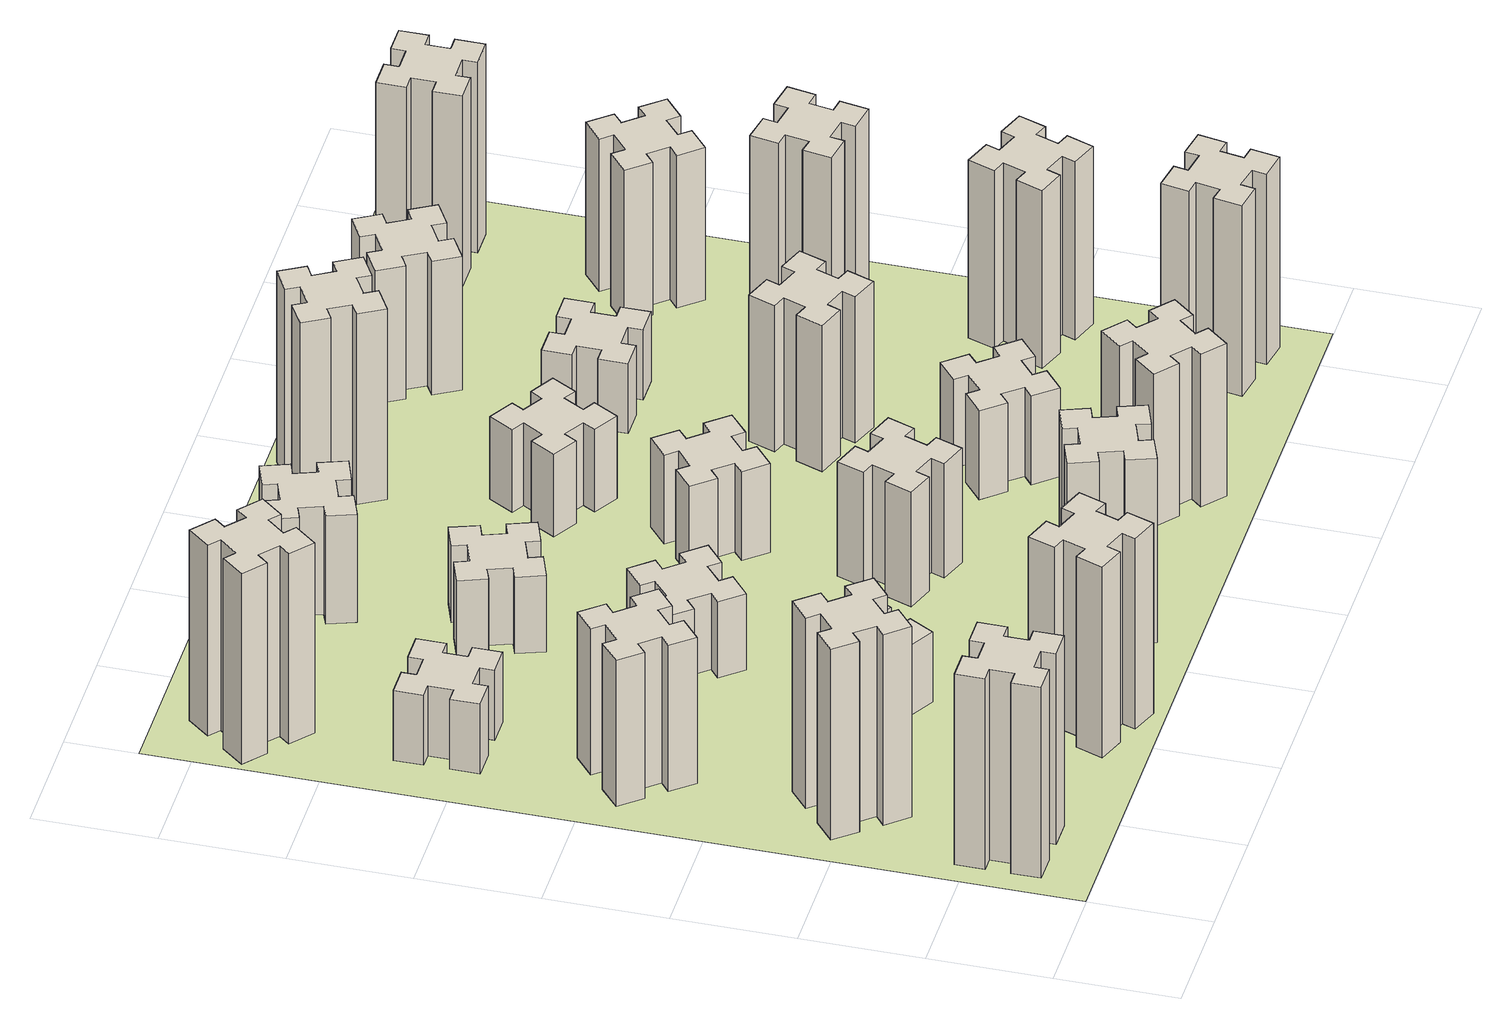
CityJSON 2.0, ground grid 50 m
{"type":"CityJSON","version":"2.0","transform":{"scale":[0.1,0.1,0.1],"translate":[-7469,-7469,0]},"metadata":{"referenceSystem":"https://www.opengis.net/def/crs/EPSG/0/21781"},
"CityObjects":{
"building1":{"type":"Building","attributes":{"class":"1000","function":"1000","usage":"1000","yearOfConstruction":2016,"roofType":"1000","measuredHeight":90,"storeysAboveGround":30,"storeysBelowGround":0},"geometry":[{"type":"Solid","lod":"1","boundaries":[[[[0,1,2,3,4,5,6,7,8,9,10,11,12,13,14,15,16,17,18,19]],[[17,16,20,21]],[[16,15,22,20]],[[15,14,23,22]],[[14,13,24,23]],[[13,12,25,24]],[[12,11,26,25]],[[11,10,27,26]],[[10,9,28,27]],[[9,8,29,28]],[[8,7,30,29]],[[7,6,31,30]],[[6,5,32,31]],[[5,4,33,32]],[[4,3,34,33]],[[3,2,35,34]],[[2,1,36,35]],[[1,0,37,36]],[[0,19,38,37]],[[19,18,39,38]],[[18,17,21,39]],[[24,25,26,27,28,29,30,31,32,33,34,35,36,37,38,39,21,20,22,23]]]]}]},
"building2":{"type":"Building","attributes":{"class":"1000","function":"1000","usage":"1000","yearOfConstruction":2016,"roofType":"1000","measuredHeight":90,"storeysAboveGround":30,"storeysBelowGround":0},"geometry":[{"type":"Solid","lod":"1","boundaries":[[[[40,41,42,43,44,45,46,47,48,49,50,51,52,53,54,55,56,57,58,59]],[[57,56,60,61]],[[56,55,62,60]],[[55,54,63,62]],[[54,53,64,63]],[[53,52,65,64]],[[52,51,66,65]],[[51,50,67,66]],[[50,49,68,67]],[[49,48,69,68]],[[48,47,70,69]],[[47,46,71,70]],[[46,45,72,71]],[[45,44,73,72]],[[44,43,74,73]],[[43,42,75,74]],[[42,41,76,75]],[[41,40,77,76]],[[40,59,78,77]],[[59,58,79,78]],[[58,57,61,79]],[[64,65,66,67,68,69,70,71,72,73,74,75,76,77,78,79,61,60,62,63]]]]}]},
"building3":{"type":"Building","attributes":{"class":"1000","function":"1000","usage":"1000","yearOfConstruction":2016,"roofType":"1000","measuredHeight":69,"storeysAboveGround":30,"storeysBelowGround":0},"geometry":[{"type":"Solid","lod":"1","boundaries":[[[[80,81,82,83,84,85,86,87,88,89,90,91,92,93,94,95,96,97,98,99]],[[97,96,100,101]],[[96,95,102,100]],[[95,94,103,102]],[[94,93,104,103]],[[93,92,105,104]],[[92,91,106,105]],[[91,90,107,106]],[[90,89,108,107]],[[89,88,109,108]],[[88,87,110,109]],[[87,86,111,110]],[[86,85,112,111]],[[85,84,113,112]],[[84,83,114,113]],[[83,82,115,114]],[[82,81,116,115]],[[81,80,117,116]],[[80,99,118,117]],[[99,98,119,118]],[[98,97,101,119]],[[104,105,106,107,108,109,110,111,112,113,114,115,116,117,118,119,101,100,102,103]]]]}]},
"building4":{"type":"Building","attributes":{"class":"1000","function":"1000","usage":"1000","yearOfConstruction":2016,"roofType":"1000","measuredHeight":33,"storeysAboveGround":30,"storeysBelowGround":0},"geometry":[{"type":"Solid","lod":"1","boundaries":[[[[120,121,122,123,124,125,126,127,128,129,130,131,132,133,134,135,136,137,138,139]],[[137,136,140,141]],[[136,135,142,140]],[[135,134,143,142]],[[134,133,144,143]],[[133,132,145,144]],[[132,131,146,145]],[[131,130,147,146]],[[130,129,148,147]],[[129,128,149,148]],[[128,127,150,149]],[[127,126,151,150]],[[126,125,152,151]],[[125,124,153,152]],[[124,123,154,153]],[[123,122,155,154]],[[122,121,156,155]],[[121,120,157,156]],[[120,139,158,157]],[[139,138,159,158]],[[138,137,141,159]],[[144,145,146,147,148,149,150,151,152,153,154,155,156,157,158,159,141,140,142,143]]]]}]},
"building5":{"type":"Building","attributes":{"class":"1000","function":"1000","usage":"1000","yearOfConstruction":2016,"roofType":"1000","measuredHeight":90,"storeysAboveGround":30,"storeysBelowGround":0},"geometry":[{"type":"Solid","lod":"1","boundaries":[[[[160,161,162,163,164,165,166,167,168,169,170,171,172,173,174,175,176,177,178,179]],[[177,176,180,181]],[[176,175,182,180]],[[175,174,183,182]],[[174,173,184,183]],[[173,172,185,184]],[[172,171,186,185]],[[171,170,187,186]],[[170,169,188,187]],[[169,168,189,188]],[[168,167,190,189]],[[167,166,191,190]],[[166,165,192,191]],[[165,164,193,192]],[[164,163,194,193]],[[163,162,195,194]],[[162,161,196,195]],[[161,160,197,196]],[[160,179,198,197]],[[179,178,199,198]],[[178,177,181,199]],[[184,185,186,187,188,189,190,191,192,193,194,195,196,197,198,199,181,180,182,183]]]]}]},
"building6":{"type":"Building","attributes":{"class":"1000","function":"1000","usage":"1000","yearOfConstruction":2016,"roofType":"1000","measuredHeight":90,"storeysAboveGround":30,"storeysBelowGround":0},"geometry":[{"type":"Solid","lod":"1","boundaries":[[[[200,201,202,203,204,205,206,207,208,209,210,211,212,213,214,215,216,217,218,219]],[[217,216,220,221]],[[216,215,222,220]],[[215,214,223,222]],[[214,213,224,223]],[[213,212,225,224]],[[212,211,226,225]],[[211,210,227,226]],[[210,209,228,227]],[[209,208,229,228]],[[208,207,230,229]],[[207,206,231,230]],[[206,205,232,231]],[[205,204,233,232]],[[204,203,234,233]],[[203,202,235,234]],[[202,201,236,235]],[[201,200,237,236]],[[200,219,238,237]],[[219,218,239,238]],[[218,217,221,239]],[[224,225,226,227,228,229,230,231,232,233,234,235,236,237,238,239,221,220,222,223]]]]}]},
"building7":{"type":"Building","attributes":{"class":"1000","function":"1000","usage":"1000","yearOfConstruction":2016,"roofType":"1000","measuredHeight":33,"storeysAboveGround":30,"storeysBelowGround":0},"geometry":[{"type":"Solid","lod":"1","boundaries":[[[[240,241,242,243,244,245,246,247,248,249,250,251,252,253,254,255,256,257,258,259]],[[257,256,260,261]],[[256,255,262,260]],[[255,254,263,262]],[[254,253,264,263]],[[253,252,265,264]],[[252,251,266,265]],[[251,250,267,266]],[[250,249,268,267]],[[249,248,269,268]],[[248,247,270,269]],[[247,246,271,270]],[[246,245,272,271]],[[245,244,273,272]],[[244,243,274,273]],[[243,242,275,274]],[[242,241,276,275]],[[241,240,277,276]],[[240,259,278,277]],[[259,258,279,278]],[[258,257,261,279]],[[264,265,266,267,268,269,270,271,272,273,274,275,276,277,278,279,261,260,262,263]]]]}]},
"building8":{"type":"Building","attributes":{"class":"1000","function":"1000","usage":"1000","yearOfConstruction":2016,"roofType":"1000","measuredHeight":36,"storeysAboveGround":30,"storeysBelowGround":0},"geometry":[{"type":"Solid","lod":"1","boundaries":[[[[280,281,282,283,284,285,286,287,288,289,290,291,292,293,294,295,296,297,298,299]],[[297,296,300,301]],[[296,295,302,300]],[[295,294,303,302]],[[294,293,304,303]],[[293,292,305,304]],[[292,291,306,305]],[[291,290,307,306]],[[290,289,308,307]],[[289,288,309,308]],[[288,287,310,309]],[[287,286,311,310]],[[286,285,312,311]],[[285,284,313,312]],[[284,283,314,313]],[[283,282,315,314]],[[282,281,316,315]],[[281,280,317,316]],[[280,299,318,317]],[[299,298,319,318]],[[298,297,301,319]],[[304,305,306,307,308,309,310,311,312,313,314,315,316,317,318,319,301,300,302,303]]]]}]},
"building9":{"type":"Building","attributes":{"class":"1000","function":"1000","usage":"1000","yearOfConstruction":2016,"roofType":"1000","measuredHeight":87,"storeysAboveGround":30,"storeysBelowGround":0},"geometry":[{"type":"Solid","lod":"1","boundaries":[[[[320,321,322,323,324,325,326,327,328,329,330,331,332,333,334,335,336,337,338,339]],[[337,336,340,341]],[[336,335,342,340]],[[335,334,343,342]],[[334,333,344,343]],[[333,332,345,344]],[[332,331,346,345]],[[331,330,347,346]],[[330,329,348,347]],[[329,328,349,348]],[[328,327,350,349]],[[327,326,351,350]],[[326,325,352,351]],[[325,324,353,352]],[[324,323,354,353]],[[323,322,355,354]],[[322,321,356,355]],[[321,320,357,356]],[[320,339,358,357]],[[339,338,359,358]],[[338,337,341,359]],[[344,345,346,347,348,349,350,351,352,353,354,355,356,357,358,359,341,340,342,343]]]]}]},
"building10":{"type":"Building","attributes":{"class":"1000","function":"1000","usage":"1000","yearOfConstruction":2016,"roofType":"1000","measuredHeight":36,"storeysAboveGround":30,"storeysBelowGround":0},"geometry":[{"type":"Solid","lod":"1","boundaries":[[[[360,361,362,363,364,365,366,367,368,369,370,371,372,373,374,375,376,377,378,379]],[[377,376,380,381]],[[376,375,382,380]],[[375,374,383,382]],[[374,373,384,383]],[[373,372,385,384]],[[372,371,386,385]],[[371,370,387,386]],[[370,369,388,387]],[[369,368,389,388]],[[368,367,390,389]],[[367,366,391,390]],[[366,365,392,391]],[[365,364,393,392]],[[364,363,394,393]],[[363,362,395,394]],[[362,361,396,395]],[[361,360,397,396]],[[360,379,398,397]],[[379,378,399,398]],[[378,377,381,399]],[[384,385,386,387,388,389,390,391,392,393,394,395,396,397,398,399,381,380,382,383]]]]}]},
"building11":{"type":"Building","attributes":{"class":"1000","function":"1000","usage":"1000","yearOfConstruction":2016,"roofType":"1000","measuredHeight":51,"storeysAboveGround":30,"storeysBelowGround":0},"geometry":[{"type":"Solid","lod":"1","boundaries":[[[[400,401,402,403,404,405,406,407,408,409,410,411,412,413,414,415,416,417,418,419]],[[417,416,420,421]],[[416,415,422,420]],[[415,414,423,422]],[[414,413,424,423]],[[413,412,425,424]],[[412,411,426,425]],[[411,410,427,426]],[[410,409,428,427]],[[409,408,429,428]],[[408,407,430,429]],[[407,406,431,430]],[[406,405,432,431]],[[405,404,433,432]],[[404,403,434,433]],[[403,402,435,434]],[[402,401,436,435]],[[401,400,437,436]],[[400,419,438,437]],[[419,418,439,438]],[[418,417,421,439]],[[424,425,426,427,428,429,430,431,432,433,434,435,436,437,438,439,421,420,422,423]]]]}]},
"building12":{"type":"Building","attributes":{"class":"1000","function":"1000","usage":"1000","yearOfConstruction":2016,"roofType":"1000","measuredHeight":54,"storeysAboveGround":30,"storeysBelowGround":0},"geometry":[{"type":"Solid","lod":"1","boundaries":[[[[440,441,442,443,444,445,446,447,448,449,450,451,452,453,454,455,456,457,458,459]],[[457,456,460,461]],[[456,455,462,460]],[[455,454,463,462]],[[454,453,464,463]],[[453,452,465,464]],[[452,451,466,465]],[[451,450,467,466]],[[450,449,468,467]],[[449,448,469,468]],[[448,447,470,469]],[[447,446,471,470]],[[446,445,472,471]],[[445,444,473,472]],[[444,443,474,473]],[[443,442,475,474]],[[442,441,476,475]],[[441,440,477,476]],[[440,459,478,477]],[[459,458,479,478]],[[458,457,461,479]],[[464,465,466,467,468,469,470,471,472,473,474,475,476,477,478,479,461,460,462,463]]]]}]},
"building13":{"type":"Building","attributes":{"class":"1000","function":"1000","usage":"1000","yearOfConstruction":2016,"roofType":"1000","measuredHeight":42,"storeysAboveGround":30,"storeysBelowGround":0},"geometry":[{"type":"Solid","lod":"1","boundaries":[[[[480,481,482,483,484,485,486,487,488,489,490,491,492,493,494,495,496,497,498,499]],[[497,496,500,501]],[[496,495,502,500]],[[495,494,503,502]],[[494,493,504,503]],[[493,492,505,504]],[[492,491,506,505]],[[491,490,507,506]],[[490,489,508,507]],[[489,488,509,508]],[[488,487,510,509]],[[487,486,511,510]],[[486,485,512,511]],[[485,484,513,512]],[[484,483,514,513]],[[483,482,515,514]],[[482,481,516,515]],[[481,480,517,516]],[[480,499,518,517]],[[499,498,519,518]],[[498,497,501,519]],[[504,505,506,507,508,509,510,511,512,513,514,515,516,517,518,519,501,500,502,503]]]]}]},
"building14":{"type":"Building","attributes":{"class":"1000","function":"1000","usage":"1000","yearOfConstruction":2016,"roofType":"1000","measuredHeight":72,"storeysAboveGround":30,"storeysBelowGround":0},"geometry":[{"type":"Solid","lod":"1","boundaries":[[[[520,521,522,523,524,525,526,527,528,529,530,531,532,533,534,535,536,537,538,539]],[[537,536,540,541]],[[536,535,542,540]],[[535,534,543,542]],[[534,533,544,543]],[[533,532,545,544]],[[532,531,546,545]],[[531,530,547,546]],[[530,529,548,547]],[[529,528,549,548]],[[528,527,550,549]],[[527,526,551,550]],[[526,525,552,551]],[[525,524,553,552]],[[524,523,554,553]],[[523,522,555,554]],[[522,521,556,555]],[[521,520,557,556]],[[520,539,558,557]],[[539,538,559,558]],[[538,537,541,559]],[[544,545,546,547,548,549,550,551,552,553,554,555,556,557,558,559,541,540,542,543]]]]}]},
"building15":{"type":"Building","attributes":{"class":"1000","function":"1000","usage":"1000","yearOfConstruction":2016,"roofType":"1000","measuredHeight":39,"storeysAboveGround":30,"storeysBelowGround":0},"geometry":[{"type":"Solid","lod":"1","boundaries":[[[[560,561,562,563,564,565,566,567,568,569,570,571,572,573,574,575,576,577,578,579]],[[577,576,580,581]],[[576,575,582,580]],[[575,574,583,582]],[[574,573,584,583]],[[573,572,585,584]],[[572,571,586,585]],[[571,570,587,586]],[[570,569,588,587]],[[569,568,589,588]],[[568,567,590,589]],[[567,566,591,590]],[[566,565,592,591]],[[565,564,593,592]],[[564,563,594,593]],[[563,562,595,594]],[[562,561,596,595]],[[561,560,597,596]],[[560,579,598,597]],[[579,578,599,598]],[[578,577,581,599]],[[584,585,586,587,588,589,590,591,592,593,594,595,596,597,598,599,581,580,582,583]]]]}]},
"building16":{"type":"Building","attributes":{"class":"1000","function":"1000","usage":"1000","yearOfConstruction":2016,"roofType":"1000","measuredHeight":90,"storeysAboveGround":30,"storeysBelowGround":0},"geometry":[{"type":"Solid","lod":"1","boundaries":[[[[600,601,602,603,604,605,606,607,608,609,610,611,612,613,614,615,616,617,618,619]],[[617,616,620,621]],[[616,615,622,620]],[[615,614,623,622]],[[614,613,624,623]],[[613,612,625,624]],[[612,611,626,625]],[[611,610,627,626]],[[610,609,628,627]],[[609,608,629,628]],[[608,607,630,629]],[[607,606,631,630]],[[606,605,632,631]],[[605,604,633,632]],[[604,603,634,633]],[[603,602,635,634]],[[602,601,636,635]],[[601,600,637,636]],[[600,619,638,637]],[[619,618,639,638]],[[618,617,621,639]],[[624,625,626,627,628,629,630,631,632,633,634,635,636,637,638,639,621,620,622,623]]]]}]},
"building17":{"type":"Building","attributes":{"class":"1000","function":"1000","usage":"1000","yearOfConstruction":2016,"roofType":"1000","measuredHeight":42,"storeysAboveGround":30,"storeysBelowGround":0},"geometry":[{"type":"Solid","lod":"1","boundaries":[[[[640,641,642,643,644,645,646,647,648,649,650,651,652,653,654,655,656,657,658,659]],[[657,656,660,661]],[[656,655,662,660]],[[655,654,663,662]],[[654,653,664,663]],[[653,652,665,664]],[[652,651,666,665]],[[651,650,667,666]],[[650,649,668,667]],[[649,648,669,668]],[[648,647,670,669]],[[647,646,671,670]],[[646,645,672,671]],[[645,644,673,672]],[[644,643,674,673]],[[643,642,675,674]],[[642,641,676,675]],[[641,640,677,676]],[[640,659,678,677]],[[659,658,679,678]],[[658,657,661,679]],[[664,665,666,667,668,669,670,671,672,673,674,675,676,677,678,679,661,660,662,663]]]]}]},
"building18":{"type":"Building","attributes":{"class":"1000","function":"1000","usage":"1000","yearOfConstruction":2016,"roofType":"1000","measuredHeight":69,"storeysAboveGround":30,"storeysBelowGround":0},"geometry":[{"type":"Solid","lod":"1","boundaries":[[[[680,681,682,683,684,685,686,687,688,689,690,691,692,693,694,695,696,697,698,699]],[[697,696,700,701]],[[696,695,702,700]],[[695,694,703,702]],[[694,693,704,703]],[[693,692,705,704]],[[692,691,706,705]],[[691,690,707,706]],[[690,689,708,707]],[[689,688,709,708]],[[688,687,710,709]],[[687,686,711,710]],[[686,685,712,711]],[[685,684,713,712]],[[684,683,714,713]],[[683,682,715,714]],[[682,681,716,715]],[[681,680,717,716]],[[680,699,718,717]],[[699,698,719,718]],[[698,697,701,719]],[[704,705,706,707,708,709,710,711,712,713,714,715,716,717,718,719,701,700,702,703]]]]}]},
"building19":{"type":"Building","attributes":{"class":"1000","function":"1000","usage":"1000","yearOfConstruction":2016,"roofType":"1000","measuredHeight":33,"storeysAboveGround":30,"storeysBelowGround":0},"geometry":[{"type":"Solid","lod":"1","boundaries":[[[[720,721,722,723,724,725,726,727,728,729,730,731,732,733,734,735,736,737,738,739]],[[737,736,740,741]],[[736,735,742,740]],[[735,734,743,742]],[[734,733,744,743]],[[733,732,745,744]],[[732,731,746,745]],[[731,730,747,746]],[[730,729,748,747]],[[729,728,749,748]],[[728,727,750,749]],[[727,726,751,750]],[[726,725,752,751]],[[725,724,753,752]],[[724,723,754,753]],[[723,722,755,754]],[[722,721,756,755]],[[721,720,757,756]],[[720,739,758,757]],[[739,738,759,758]],[[738,737,741,759]],[[744,745,746,747,748,749,750,751,752,753,754,755,756,757,758,759,741,740,742,743]]]]}]},
"building20":{"type":"Building","attributes":{"class":"1000","function":"1000","usage":"1000","yearOfConstruction":2016,"roofType":"1000","measuredHeight":90,"storeysAboveGround":30,"storeysBelowGround":0},"geometry":[{"type":"Solid","lod":"1","boundaries":[[[[760,761,762,763,764,765,766,767,768,769,770,771,772,773,774,775,776,777,778,779]],[[777,776,780,781]],[[776,775,782,780]],[[775,774,783,782]],[[774,773,784,783]],[[773,772,785,784]],[[772,771,786,785]],[[771,770,787,786]],[[770,769,788,787]],[[769,768,789,788]],[[768,767,790,789]],[[767,766,791,790]],[[766,765,792,791]],[[765,764,793,792]],[[764,763,794,793]],[[763,762,795,794]],[[762,761,796,795]],[[761,760,797,796]],[[760,779,798,797]],[[779,778,799,798]],[[778,777,781,799]],[[784,785,786,787,788,789,790,791,792,793,794,795,796,797,798,799,781,780,782,783]]]]}]},
"building21":{"type":"Building","attributes":{"class":"1000","function":"1000","usage":"1000","yearOfConstruction":2016,"roofType":"1000","measuredHeight":63,"storeysAboveGround":30,"storeysBelowGround":0},"geometry":[{"type":"Solid","lod":"1","boundaries":[[[[800,801,802,803,804,805,806,807,808,809,810,811,812,813,814,815,816,817,818,819]],[[817,816,820,821]],[[816,815,822,820]],[[815,814,823,822]],[[814,813,824,823]],[[813,812,825,824]],[[812,811,826,825]],[[811,810,827,826]],[[810,809,828,827]],[[809,808,829,828]],[[808,807,830,829]],[[807,806,831,830]],[[806,805,832,831]],[[805,804,833,832]],[[804,803,834,833]],[[803,802,835,834]],[[802,801,836,835]],[[801,800,837,836]],[[800,819,838,837]],[[819,818,839,838]],[[818,817,821,839]],[[824,825,826,827,828,829,830,831,832,833,834,835,836,837,838,839,821,820,822,823]]]]}]},
"building22":{"type":"Building","attributes":{"class":"1000","function":"1000","usage":"1000","yearOfConstruction":2016,"roofType":"1000","measuredHeight":84,"storeysAboveGround":30,"storeysBelowGround":0},"geometry":[{"type":"Solid","lod":"1","boundaries":[[[[840,841,842,843,844,845,846,847,848,849,850,851,852,853,854,855,856,857,858,859]],[[857,856,860,861]],[[856,855,862,860]],[[855,854,863,862]],[[854,853,864,863]],[[853,852,865,864]],[[852,851,866,865]],[[851,850,867,866]],[[850,849,868,867]],[[849,848,869,868]],[[848,847,870,869]],[[847,846,871,870]],[[846,845,872,871]],[[845,844,873,872]],[[844,843,874,873]],[[843,842,875,874]],[[842,841,876,875]],[[841,840,877,876]],[[840,859,878,877]],[[859,858,879,878]],[[858,857,861,879]],[[864,865,866,867,868,869,870,871,872,873,874,875,876,877,878,879,861,860,862,863]]]]}]},
"building23":{"type":"Building","attributes":{"class":"1000","function":"1000","usage":"1000","yearOfConstruction":2016,"roofType":"1000","measuredHeight":90,"storeysAboveGround":30,"storeysBelowGround":0},"geometry":[{"type":"Solid","lod":"1","boundaries":[[[[880,881,882,883,884,885,886,887,888,889,890,891,892,893,894,895,896,897,898,899]],[[897,896,900,901]],[[896,895,902,900]],[[895,894,903,902]],[[894,893,904,903]],[[893,892,905,904]],[[892,891,906,905]],[[891,890,907,906]],[[890,889,908,907]],[[889,888,909,908]],[[888,887,910,909]],[[887,886,911,910]],[[886,885,912,911]],[[885,884,913,912]],[[884,883,914,913]],[[883,882,915,914]],[[882,881,916,915]],[[881,880,917,916]],[[880,899,918,917]],[[899,898,919,918]],[[898,897,901,919]],[[904,905,906,907,908,909,910,911,912,913,914,915,916,917,918,919,901,900,902,903]]]]}]},
"building24":{"type":"Building","attributes":{"class":"1000","function":"1000","usage":"1000","yearOfConstruction":2016,"roofType":"1000","measuredHeight":72,"storeysAboveGround":30,"storeysBelowGround":0},"geometry":[{"type":"Solid","lod":"1","boundaries":[[[[920,921,922,923,924,925,926,927,928,929,930,931,932,933,934,935,936,937,938,939]],[[937,936,940,941]],[[936,935,942,940]],[[935,934,943,942]],[[934,933,944,943]],[[933,932,945,944]],[[932,931,946,945]],[[931,930,947,946]],[[930,929,948,947]],[[929,928,949,948]],[[928,927,950,949]],[[927,926,951,950]],[[926,925,952,951]],[[925,924,953,952]],[[924,923,954,953]],[[923,922,955,954]],[[922,921,956,955]],[[921,920,957,956]],[[920,939,958,957]],[[939,938,959,958]],[[938,937,941,959]],[[944,945,946,947,948,949,950,951,952,953,954,955,956,957,958,959,941,940,942,943]]]]}]},
"building25":{"type":"Building","attributes":{"class":"1000","function":"1000","usage":"1000","yearOfConstruction":2016,"roofType":"1000","measuredHeight":90,"storeysAboveGround":30,"storeysBelowGround":0},"geometry":[{"type":"Solid","lod":"1","boundaries":[[[[960,961,962,963,964,965,966,967,968,969,970,971,972,973,974,975,976,977,978,979]],[[977,976,980,981]],[[976,975,982,980]],[[975,974,983,982]],[[974,973,984,983]],[[973,972,985,984]],[[972,971,986,985]],[[971,970,987,986]],[[970,969,988,987]],[[969,968,989,988]],[[968,967,990,989]],[[967,966,991,990]],[[966,965,992,991]],[[965,964,993,992]],[[964,963,994,993]],[[963,962,995,994]],[[962,961,996,995]],[[961,960,997,996]],[[960,979,998,997]],[[979,978,999,998]],[[978,977,981,999]],[[984,985,986,987,988,989,990,991,992,993,994,995,996,997,998,999,981,980,982,983]]]]}]},
"landuse1":{"type":"LandUse","attributes":{"name":"plot1","function":"1010"},"geometry":[{"type":"MultiSurface","lod":"1","boundaries":[[[1000,1001,1002,1003]]]}]}
},
"vertices":[
[165,425,0],[165,325,0],[105,325,0],[105,205,0],[225,205,0],[225,265,0],[325,265,0],[325,205,0],[445,205,0],[445,325,0],[385,325,0],[385,425,0],[445,425,0],[445,545,0],[325,545,0],[325,485,0],[225,485,0],[225,545,0],[105,545,0],[105,425,0],[225,485,900],[225,545,900],[325,485,900],[325,545,900],[445,545,900],[445,425,900],[385,425,900],[385,325,900],[445,325,900],[445,205,900],[325,205,900],[325,265,900],[225,265,900],[225,205,900],[105,205,900],[105,325,900],[165,325,900],[165,425,900],[105,425,900],[105,545,900],
[492,1048,0],[427,1124,0],[473,1163,0],[396,1255,0],[304,1178,0],[343,1132,0],[266,1067,0],[228,1113,0],[136,1036,0],[213,944,0],[259,983,0],[323,906,0],[277,868,0],[354,776,0],[446,853,0],[408,899,0],[484,963,0],[523,917,0],[615,994,0],[538,1086,0],[484,963,900],[523,917,900],[408,899,900],[446,853,900],[354,776,900],[277,868,900],[323,906,900],[259,983,900],[213,944,900],[136,1036,900],[228,1113,900],[266,1067,900],[343,1132,900],[304,1178,900],[396,1255,900],[473,1163,900],[427,1124,900],[492,1048,900],[538,1086,900],[615,994,900],
[492,1888,0],[427,1964,0],[473,2003,0],[396,2095,0],[304,2018,0],[343,1972,0],[266,1907,0],[228,1953,0],[136,1876,0],[213,1784,0],[259,1823,0],[323,1746,0],[277,1708,0],[354,1616,0],[446,1693,0],[408,1739,0],[484,1803,0],[523,1757,0],[615,1834,0],[538,1926,0],[484,1803,690],[523,1757,690],[408,1739,690],[446,1693,690],[354,1616,690],[277,1708,690],[323,1746,690],[259,1823,690],[213,1784,690],[136,1876,690],[228,1953,690],[266,1907,690],[343,1972,690],[304,2018,690],[396,2095,690],[473,2003,690],[427,1964,690],[492,1888,690],[538,1926,690],[615,1834,690],
[485,2545,0],[485,2645,0],[545,2645,0],[545,2765,0],[425,2765,0],[425,2705,0],[325,2705,0],[325,2765,0],[205,2765,0],[205,2645,0],[265,2645,0],[265,2545,0],[205,2545,0],[205,2425,0],[325,2425,0],[325,2485,0],[425,2485,0],[425,2425,0],[545,2425,0],[545,2545,0],[425,2485,330],[425,2425,330],[325,2485,330],[325,2425,330],[205,2425,330],[205,2545,330],[265,2545,330],[265,2645,330],[205,2645,330],[205,2765,330],[325,2765,330],[325,2705,330],[425,2705,330],[425,2765,330],[545,2765,330],[545,2645,330],[485,2645,330],[485,2545,330],[545,2545,330],[545,2425,330],
[1029,360,0],[995,266,0],[939,287,0],[897,174,0],[1010,133,0],[1031,189,0],[1125,155,0],[1104,99,0],[1217,57,0],[1258,170,0],[1202,191,0],[1236,285,0],[1292,264,0],[1333,377,0],[1220,418,0],[1200,362,0],[1106,396,0],[1127,452,0],[1014,493,0],[973,380,0],[1106,396,900],[1127,452,900],[1200,362,900],[1220,418,900],[1333,377,900],[1292,264,900],[1236,285,900],[1202,191,900],[1258,170,900],[1217,57,900],[1104,99,900],[1125,155,900],[1031,189,900],[1010,133,900],[897,174,900],[939,287,900],[995,266,900],[1029,360,900],[973,380,900],[1014,493,900],
[384,3387,0],[308,3452,0],[346,3498,0],[254,3575,0],[177,3483,0],[223,3444,0],[159,3368,0],[113,3406,0],[36,3314,0],[128,3237,0],[166,3283,0],[243,3219,0],[204,3173,0],[296,3096,0],[373,3188,0],[327,3226,0],[392,3303,0],[438,3264,0],[515,3356,0],[423,3433,0],[392,3303,900],[438,3264,900],[327,3226,900],[373,3188,900],[296,3096,900],[204,3173,900],[243,3219,900],[166,3283,900],[128,3237,900],[36,3314,900],[113,3406,900],[159,3368,900],[223,3444,900],[177,3483,900],[254,3575,900],[346,3498,900],[308,3452,900],[384,3387,900],[423,3433,900],[515,3356,900],
[1086,1017,0],[1136,1104,0],[1188,1074,0],[1248,1178,0],[1144,1238,0],[1114,1186,0],[1027,1236,0],[1057,1288,0],[953,1348,0],[893,1244,0],[945,1214,0],[895,1127,0],[843,1157,0],[783,1053,0],[887,993,0],[917,1045,0],[1004,995,0],[974,943,0],[1078,883,0],[1138,987,0],[1004,995,330],[974,943,330],[917,1045,330],[887,993,330],[783,1053,330],[843,1157,330],[895,1127,330],[945,1214,330],[893,1244,330],[953,1348,330],[1057,1288,330],[1027,1236,330],[1114,1186,330],[1144,1238,330],[1248,1178,330],[1188,1074,330],[1136,1104,330],[1086,1017,330],[1138,987,330],[1078,883,330],
[1083,1972,0],[1006,1907,0],[968,1953,0],[876,1876,0],[953,1784,0],[999,1823,0],[1063,1746,0],[1017,1708,0],[1094,1616,0],[1186,1693,0],[1148,1739,0],[1224,1803,0],[1263,1757,0],[1355,1834,0],[1278,1926,0],[1232,1888,0],[1167,1964,0],[1213,2003,0],[1136,2095,0],[1044,2018,0],[1167,1964,360],[1213,2003,360],[1232,1888,360],[1278,1926,360],[1355,1834,360],[1263,1757,360],[1224,1803,360],[1148,1739,360],[1186,1693,360],[1094,1616,360],[1017,1708,360],[1063,1746,360],[999,1823,360],[953,1784,360],[876,1876,360],[968,1953,360],[1006,1907,360],[1083,1972,360],[1044,2018,360],[1136,2095,360],
[1765,496,0],[1671,462,0],[1650,518,0],[1537,477,0],[1579,364,0],[1635,385,0],[1669,291,0],[1613,270,0],[1654,157,0],[1767,199,0],[1746,255,0],[1840,289,0],[1860,233,0],[1973,274,0],[1932,387,0],[1876,366,0],[1842,460,0],[1898,480,0],[1857,593,0],[1744,552,0],[1842,460,870],[1898,480,870],[1876,366,870],[1932,387,870],[1973,274,870],[1860,233,870],[1840,289,870],[1746,255,870],[1767,199,870],[1654,157,870],[1613,270,870],[1669,291,870],[1635,385,870],[1579,364,870],[1537,477,870],[1650,518,870],[1671,462,870],[1765,496,870],[1744,552,870],[1857,593,870],
[1106,2475,0],[1200,2509,0],[1220,2453,0],[1333,2494,0],[1292,2607,0],[1236,2586,0],[1202,2680,0],[1258,2700,0],[1217,2813,0],[1104,2772,0],[1125,2716,0],[1031,2682,0],[1010,2738,0],[897,2697,0],[939,2584,0],[995,2605,0],[1029,2511,0],[973,2490,0],[1014,2377,0],[1127,2419,0],[1029,2511,360],[973,2490,360],[995,2605,360],[939,2584,360],[897,2697,360],[1010,2738,360],[1031,2682,360],[1125,2716,360],[1104,2772,360],[1217,2813,360],[1258,2700,360],[1202,2680,360],[1236,2586,360],[1292,2607,360],[1333,2494,360],[1220,2453,360],[1200,2509,360],[1106,2475,360],[1127,2419,360],[1014,2377,360],
[1125,3456,0],[1031,3422,0],[1010,3478,0],[897,3437,0],[939,3324,0],[995,3345,0],[1029,3251,0],[973,3230,0],[1014,3117,0],[1127,3159,0],[1106,3215,0],[1200,3249,0],[1220,3193,0],[1333,3234,0],[1292,3347,0],[1236,3326,0],[1202,3420,0],[1258,3440,0],[1217,3553,0],[1104,3512,0],[1202,3420,510],[1258,3440,510],[1236,3326,510],[1292,3347,510],[1333,3234,510],[1220,3193,510],[1200,3249,510],[1106,3215,510],[1127,3159,510],[1014,3117,510],[973,3230,510],[1029,3251,510],[995,3345,510],[939,3324,510],[897,3437,510],[1010,3478,510],[1031,3422,510],[1125,3456,510],[1104,3512,510],[1217,3553,510],
[1769,1300,0],[1735,1206,0],[1679,1227,0],[1637,1114,0],[1750,1073,0],[1771,1129,0],[1865,1095,0],[1844,1039,0],[1957,997,0],[1998,1110,0],[1942,1131,0],[1976,1225,0],[2032,1204,0],[2073,1317,0],[1960,1358,0],[1940,1302,0],[1846,1336,0],[1867,1392,0],[1754,1433,0],[1713,1320,0],[1846,1336,540],[1867,1392,540],[1940,1302,540],[1960,1358,540],[2073,1317,540],[2032,1204,540],[1976,1225,540],[1942,1131,540],[1998,1110,540],[1957,997,540],[1844,1039,540],[1865,1095,540],[1771,1129,540],[1750,1073,540],[1637,1114,540],[1679,1227,540],[1735,1206,540],[1769,1300,540],[1713,1320,540],[1754,1433,540],
[1972,1988,0],[1907,2064,0],[1953,2103,0],[1876,2195,0],[1784,2118,0],[1823,2072,0],[1746,2007,0],[1708,2053,0],[1616,1976,0],[1693,1884,0],[1739,1923,0],[1803,1846,0],[1757,1808,0],[1834,1716,0],[1926,1793,0],[1888,1839,0],[1964,1903,0],[2003,1857,0],[2095,1934,0],[2018,2026,0],[1964,1903,420],[2003,1857,420],[1888,1839,420],[1926,1793,420],[1834,1716,420],[1757,1808,420],[1803,1846,420],[1739,1923,420],[1693,1884,420],[1616,1976,420],[1708,2053,420],[1746,2007,420],[1823,2072,420],[1784,2118,420],[1876,2195,420],[1953,2103,420],[1907,2064,420],[1972,1988,420],[2018,2026,420],[2095,1934,420],
[2486,323,0],[2563,259,0],[2524,213,0],[2616,136,0],[2693,228,0],[2647,266,0],[2712,343,0],[2758,304,0],[2835,396,0],[2743,473,0],[2704,427,0],[2628,492,0],[2666,538,0],[2574,615,0],[2497,523,0],[2543,484,0],[2479,408,0],[2433,446,0],[2356,354,0],[2448,277,0],[2479,408,720],[2433,446,720],[2543,484,720],[2497,523,720],[2574,615,720],[2666,538,720],[2628,492,720],[2704,427,720],[2743,473,720],[2835,396,720],[2758,304,720],[2712,343,720],[2647,266,720],[2693,228,720],[2616,136,720],[2524,213,720],[2563,259,720],[2486,323,720],[2448,277,720],[2356,354,720],
[2026,2497,0],[2076,2584,0],[2128,2554,0],[2188,2658,0],[2084,2718,0],[2054,2666,0],[1967,2716,0],[1997,2768,0],[1893,2828,0],[1833,2724,0],[1885,2694,0],[1835,2607,0],[1783,2637,0],[1723,2533,0],[1827,2473,0],[1857,2525,0],[1944,2475,0],[1914,2423,0],[2018,2363,0],[2078,2467,0],[1944,2475,390],[1914,2423,390],[1857,2525,390],[1827,2473,390],[1723,2533,390],[1783,2637,390],[1835,2607,390],[1885,2694,390],[1833,2724,390],[1893,2828,390],[1997,2768,390],[1967,2716,390],[2054,2666,390],[2084,2718,390],[2188,2658,390],[2128,2554,390],[2076,2584,390],[2026,2497,390],[2078,2467,390],[2018,2363,390],
[1844,3556,0],[1757,3506,0],[1727,3558,0],[1623,3498,0],[1683,3394,0],[1735,3424,0],[1785,3337,0],[1733,3307,0],[1793,3203,0],[1897,3263,0],[1867,3315,0],[1954,3365,0],[1984,3313,0],[2088,3373,0],[2028,3477,0],[1976,3447,0],[1926,3534,0],[1978,3564,0],[1918,3668,0],[1814,3608,0],[1926,3534,900],[1978,3564,900],[1976,3447,900],[2028,3477,900],[2088,3373,900],[1984,3313,900],[1954,3365,900],[1867,3315,900],[1897,3263,900],[1793,3203,900],[1733,3307,900],[1785,3337,900],[1735,3424,900],[1683,3394,900],[1623,3498,900],[1727,3558,900],[1757,3506,900],[1844,3556,900],[1814,3608,900],[1918,3668,900],
[2563,1132,0],[2486,1067,0],[2448,1113,0],[2356,1036,0],[2433,944,0],[2479,983,0],[2543,906,0],[2497,868,0],[2574,776,0],[2666,853,0],[2628,899,0],[2704,963,0],[2743,917,0],[2835,994,0],[2758,1086,0],[2712,1048,0],[2647,1124,0],[2693,1163,0],[2616,1255,0],[2524,1178,0],[2647,1124,420],[2693,1163,420],[2712,1048,420],[2758,1086,420],[2835,994,420],[2743,917,420],[2704,963,420],[2628,899,420],[2666,853,420],[2574,776,420],[2497,868,420],[2543,906,420],[2479,983,420],[2433,944,420],[2356,1036,420],[2448,1113,420],[2486,1067,420],[2563,1132,420],[2524,1178,420],[2616,1255,420],
[2682,1671,0],[2716,1765,0],[2772,1744,0],[2813,1857,0],[2700,1898,0],[2680,1842,0],[2586,1876,0],[2607,1932,0],[2494,1973,0],[2453,1860,0],[2509,1840,0],[2475,1746,0],[2419,1767,0],[2377,1654,0],[2490,1613,0],[2511,1669,0],[2605,1635,0],[2584,1579,0],[2697,1537,0],[2738,1650,0],[2605,1635,690],[2584,1579,690],[2511,1669,690],[2490,1613,690],[2377,1654,690],[2419,1767,690],[2475,1746,690],[2509,1840,690],[2453,1860,690],[2494,1973,690],[2607,1932,690],[2586,1876,690],[2680,1842,690],[2700,1898,690],[2813,1857,690],[2772,1744,690],[2716,1765,690],[2682,1671,690],[2738,1650,690],[2697,1537,690],
[2705,2545,0],[2705,2645,0],[2765,2645,0],[2765,2765,0],[2645,2765,0],[2645,2705,0],[2545,2705,0],[2545,2765,0],[2425,2765,0],[2425,2645,0],[2485,2645,0],[2485,2545,0],[2425,2545,0],[2425,2425,0],[2545,2425,0],[2545,2485,0],[2645,2485,0],[2645,2425,0],[2765,2425,0],[2765,2545,0],[2645,2485,330],[2645,2425,330],[2545,2485,330],[2545,2425,330],[2425,2425,330],[2425,2545,330],[2485,2545,330],[2485,2645,330],[2425,2645,330],[2425,2765,330],[2545,2765,330],[2545,2705,330],[2645,2705,330],[2645,2765,330],[2765,2765,330],[2765,2645,330],[2705,2645,330],[2705,2545,330],[2765,2545,330],[2765,2425,330],
[3504,475,0],[3405,492,0],[3416,551,0],[3297,572,0],[3277,454,0],[3336,444,0],[3318,345,0],[3259,356,0],[3238,237,0],[3357,217,0],[3367,276,0],[3465,258,0],[3455,199,0],[3573,178,0],[3594,297,0],[3535,307,0],[3552,405,0],[3611,395,0],[3632,513,0],[3514,534,0],[3552,405,900],[3611,395,900],[3535,307,900],[3594,297,900],[3573,178,900],[3455,199,900],[3465,258,900],[3367,276,900],[3357,217,900],[3238,237,900],[3259,356,900],[3318,345,900],[3336,444,900],[3277,454,900],[3297,572,900],[3416,551,900],[3405,492,900],[3504,475,900],[3514,534,900],[3632,513,900],
[2716,3347,0],[2666,3434,0],[2718,3464,0],[2658,3568,0],[2554,3508,0],[2584,3456,0],[2497,3406,0],[2467,3458,0],[2363,3398,0],[2423,3294,0],[2475,3324,0],[2525,3237,0],[2473,3207,0],[2533,3103,0],[2637,3163,0],[2607,3215,0],[2694,3265,0],[2724,3213,0],[2828,3273,0],[2768,3377,0],[2694,3265,630],[2724,3213,630],[2607,3215,630],[2637,3163,630],[2533,3103,630],[2473,3207,630],[2525,3237,630],[2475,3324,630],[2423,3294,630],[2363,3398,630],[2467,3458,630],[2497,3406,630],[2584,3456,630],[2554,3508,630],[2658,3568,630],[2718,3464,630],[2666,3434,630],[2716,3347,630],[2768,3377,630],[2828,3273,630],
[3351,1029,0],[3445,995,0],[3424,939,0],[3537,897,0],[3578,1010,0],[3522,1031,0],[3556,1125,0],[3612,1104,0],[3653,1217,0],[3540,1258,0],[3520,1202,0],[3426,1236,0],[3447,1292,0],[3334,1333,0],[3293,1220,0],[3349,1200,0],[3315,1106,0],[3259,1127,0],[3217,1014,0],[3330,973,0],[3315,1106,840],[3259,1127,840],[3349,1200,840],[3293,1220,840],[3334,1333,840],[3447,1292,840],[3426,1236,840],[3520,1202,840],[3540,1258,840],[3653,1217,840],[3612,1104,840],[3556,1125,840],[3522,1031,840],[3578,1010,840],[3537,897,840],[3424,939,840],[3445,995,840],[3351,1029,840],[3330,973,840],[3217,1014,840],
[3267,1856,0],[3365,1838,0],[3355,1779,0],[3473,1758,0],[3494,1877,0],[3435,1887,0],[3452,1985,0],[3511,1975,0],[3532,2093,0],[3414,2114,0],[3404,2055,0],[3305,2072,0],[3316,2131,0],[3197,2152,0],[3177,2034,0],[3236,2024,0],[3218,1925,0],[3159,1936,0],[3138,1817,0],[3257,1797,0],[3218,1925,900],[3159,1936,900],[3236,2024,900],[3177,2034,900],[3197,2152,900],[3316,2131,900],[3305,2072,900],[3404,2055,900],[3414,2114,900],[3532,2093,900],[3511,1975,900],[3452,1985,900],[3435,1887,900],[3494,1877,900],[3473,1758,900],[3355,1779,900],[3365,1838,900],[3267,1856,900],[3257,1797,900],[3138,1817,900],
[3219,2563,0],[3283,2486,0],[3237,2448,0],[3314,2356,0],[3406,2433,0],[3368,2479,0],[3444,2543,0],[3483,2497,0],[3575,2574,0],[3498,2666,0],[3452,2628,0],[3387,2704,0],[3433,2743,0],[3356,2835,0],[3264,2758,0],[3303,2712,0],[3226,2647,0],[3188,2693,0],[3096,2616,0],[3173,2524,0],[3226,2647,720],[3188,2693,720],[3303,2712,720],[3264,2758,720],[3356,2835,720],[3433,2743,720],[3387,2704,720],[3452,2628,720],[3498,2666,720],[3575,2574,720],[3483,2497,720],[3444,2543,720],[3368,2479,720],[3406,2433,720],[3314,2356,720],[3237,2448,720],[3283,2486,720],[3219,2563,720],[3173,2524,720],[3096,2616,720],
[3285,3325,0],[3385,3325,0],[3385,3265,0],[3505,3265,0],[3505,3385,0],[3445,3385,0],[3445,3485,0],[3505,3485,0],[3505,3605,0],[3385,3605,0],[3385,3545,0],[3285,3545,0],[3285,3605,0],[3165,3605,0],[3165,3485,0],[3225,3485,0],[3225,3385,0],[3165,3385,0],[3165,3265,0],[3285,3265,0],[3225,3385,900],[3165,3385,900],[3225,3485,900],[3165,3485,900],[3165,3605,900],[3285,3605,900],[3285,3545,900],[3385,3545,900],[3385,3605,900],[3505,3605,900],[3505,3485,900],[3445,3485,900],[3445,3385,900],[3505,3385,900],[3505,3265,900],[3385,3265,900],[3385,3325,900],[3285,3325,900],[3285,3265,900],[3165,3265,900],
[5,3705,0],[3705,3705,0],[3705,5,0],[5,5,0]
]}
